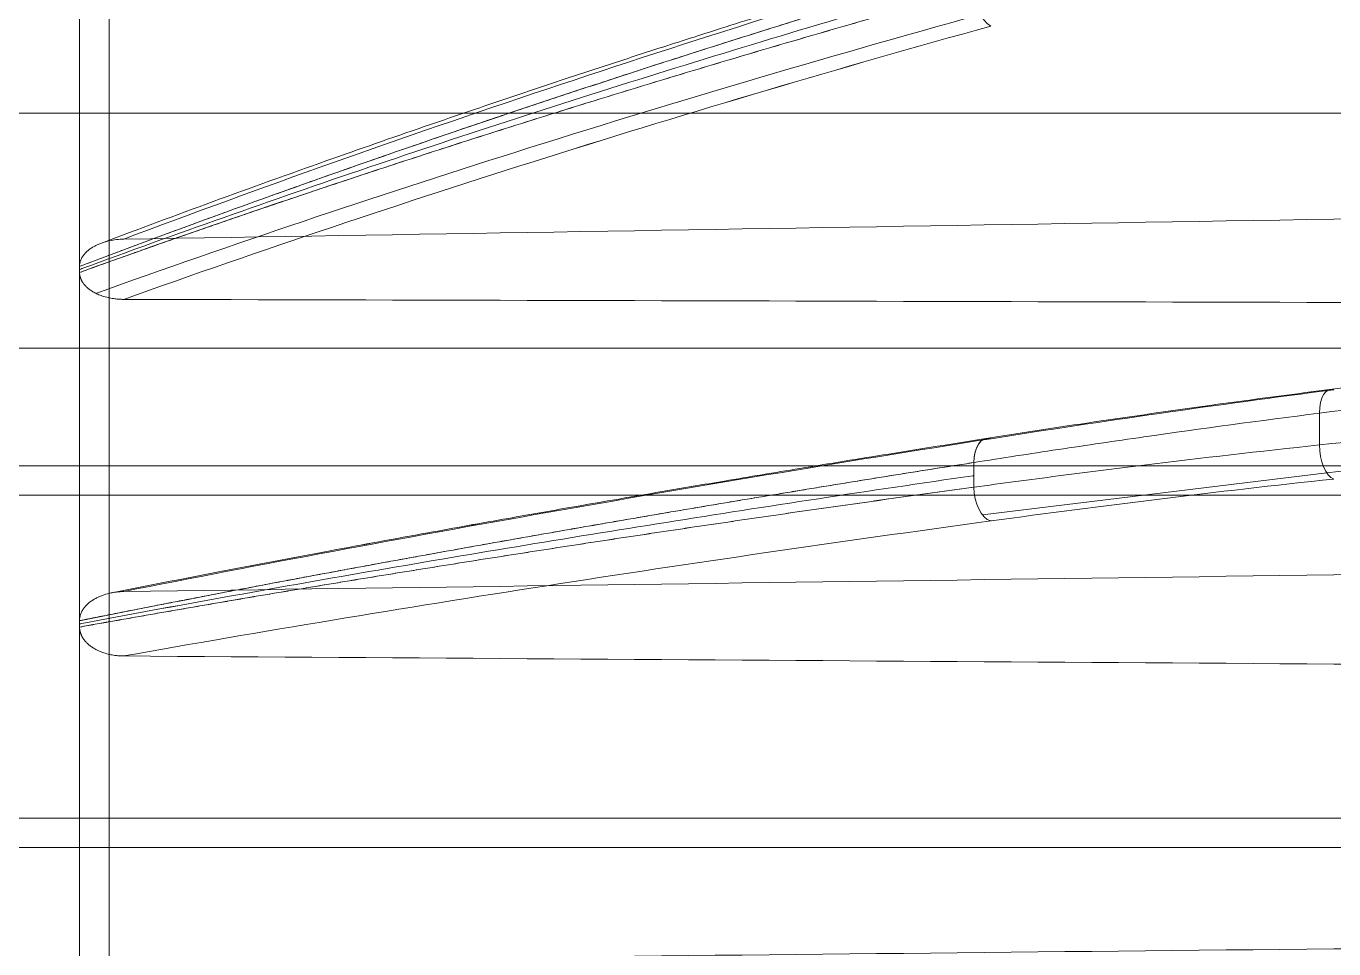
# Model space of a CAD drawing. Header units: millimetres. Extents: x 261 to 3841, y 268 to 4746.
# Drawn here: x 685.19 to 707.44, y 476.97 to 492.67 of the extents above; entities that cross this region are included whole.
import ezdxf
from ezdxf.lldxf.tags import DXFTag

# ---------------------------------------------------------------- set-up
doc = ezdxf.new("R2010")
doc.units = ezdxf.units.MM
doc.layers.add('20', color=7, linetype='Continuous', true_color=0xffffff)
doc.layers.add('21', color=7, linetype='Continuous', true_color=0xffffff)
tags = doc.linetypes.add('DASHED', pattern=[25.72, 12.86, -12.86]).pattern_tags.tags
tags[6:7] = [DXFTag(74, 4), DXFTag(75, 0), DXFTag(340, '0'), DXFTag(46, 0.0), DXFTag(50, 0.0), DXFTag(44, 0.0), DXFTag(45, 0.0)]
tags[4:5] = [DXFTag(74, 4), DXFTag(75, 0), DXFTag(340, '0'), DXFTag(46, 0.0), DXFTag(50, 0.0), DXFTag(44, 0.0), DXFTag(45, 0.0)]

msp = doc.modelspace()

# ---------------------------------------------------------------- linework, layer by layer
at = {"layer": '20', "color": 7, "linetype": 'DASHED', "lineweight": 13}
for p, q in [((686.096, 493.979), (686.096, 488.581)), ((686.096, 488.581), (686.096, 488.48)), ((686.096, 488.48), (686.096, 482.552)), ((707.193, 486.085), (707.193, 485.544)), ((707.193, 485.544), (707.193, 486.085)), ((727.951, 485.191), (667.239, 485.191)), ((701.315, 484.825), (701.315, 485.245)), ((707.317, 485.07), (701.461, 484.354)), ((701.461, 484.354), (707.317, 485.07)), ((727.968, 484.691), (667.239, 484.691)), ((686.096, 482.552), (686.096, 482.444)), ((686.096, 482.444), (686.096, 476.245)), ((667.239, 479.191), (727.951, 479.191)), ((667.239, 478.691), (728.052, 478.691))]:
    msp.add_line(p, q, dxfattribs=at)
for centre, major_axis, ratio, start_param, end_param in [((701.605, 493.132), (0.134, -0.484), 0.530279, 4.222224, 5.783071), ((707.442, 485.992), (0.064, -0.498), 0.481142, 2.902157, 4.462436), ((707.442, 485.992), (-0.064, 0.498), 0.481142, 6.04375, 7.604036), ((701.605, 485.158), (-0.078, 0.496), 0.562274, 6.029059, 7.589866), ((701.605, 485.158), (0.078, -0.496), 0.562274, 3.184684, 4.44809), ((707.442, 485.456), (0.054, -0.5), 0.484928, 4.482887, 6.043165), ((701.605, 484.742), (-0.068, 0.498), 0.565831, 1.325883, 2.886688), ((701.605, 484.742), (0.068, -0.498), 0.565831, 4.467657, 6.028507)]:
    msp.add_ellipse(centre, major_axis=major_axis, ratio=ratio, start_param=start_param, end_param=end_param, dxfattribs=at)
for points, knots in [([(701.468, 494.004), (700.914, 493.84), (699.854, 493.522), (698.372, 493.065), (697.087, 492.66), (696.026, 492.32), (695.158, 492.037), (694.284, 491.749), (693.232, 491.397), (691.859, 490.93), (690.201, 490.35), (688.366, 489.691), (687.1, 489.218), (686.472, 488.98)], [0, 0, 0, 0, 0.105716, 0.203438, 0.287074, 0.356625, 0.412092, 0.458552, 0.530265, 0.622349, 0.734805, 0.867635, 1, 1, 1, 1]), ([(686.096, 488.583), (686.146, 488.602), (686.246, 488.64), (686.397, 488.697), (686.548, 488.754), (686.699, 488.811), (686.85, 488.867), (687.001, 488.924), (687.153, 488.981), (687.305, 489.037), (687.457, 489.093), (687.609, 489.15), (687.761, 489.206), (687.914, 489.262), (688.066, 489.318), (688.219, 489.374), (688.372, 489.43), (688.525, 489.486), (688.679, 489.542), (688.832, 489.597), (688.986, 489.653), (689.14, 489.708), (689.294, 489.764), (689.448, 489.819), (689.603, 489.874), (689.757, 489.93), (689.912, 489.985), (690.067, 490.04), (690.222, 490.095), (690.378, 490.149), (690.533, 490.204), (690.689, 490.259), (690.844, 490.313), (691, 490.368), (691.157, 490.422), (691.313, 490.477), (691.469, 490.531), (691.626, 490.585), (691.783, 490.639), (691.94, 490.693), (692.097, 490.747), (692.254, 490.801), (692.412, 490.855), (692.569, 490.909), (692.727, 490.963), (692.885, 491.016), (693.043, 491.07), (693.201, 491.123), (693.36, 491.176), (693.518, 491.23), (693.677, 491.283), (693.836, 491.336), (693.995, 491.389), (694.154, 491.442), (694.314, 491.495), (694.473, 491.547), (694.633, 491.6), (694.793, 491.653), (694.953, 491.705), (695.113, 491.758), (695.274, 491.81), (695.434, 491.862), (695.595, 491.914), (695.755, 491.967), (695.916, 492.019), (696.078, 492.071), (696.239, 492.122), (696.4, 492.174), (696.562, 492.226), (696.724, 492.278), (696.886, 492.329), (697.048, 492.381), (697.21, 492.432), (697.372, 492.483), (697.535, 492.535), (697.697, 492.586), (697.86, 492.637), (698.023, 492.688), (698.186, 492.739), (698.35, 492.789), (698.513, 492.84), (698.677, 492.891), (698.841, 492.941), (699.004, 492.992), (699.168, 493.042), (699.333, 493.093), (699.497, 493.143), (699.662, 493.193), (699.826, 493.243), (699.991, 493.293), (700.156, 493.343), (700.321, 493.393), (700.486, 493.442), (700.652, 493.492), (700.818, 493.542), (700.983, 493.591), (701.149, 493.64), (701.26, 493.673), (701.315, 493.69)], [0, 0, 0, 0, 0.010419, 0.020837, 0.031255, 0.041674, 0.052092, 0.06251, 0.072928, 0.083346, 0.093764, 0.104182, 0.1146, 0.125017, 0.135435, 0.145853, 0.15627, 0.166688, 0.177105, 0.187522, 0.19794, 0.208357, 0.218774, 0.229191, 0.239608, 0.250025, 0.260442, 0.270859, 0.281276, 0.291693, 0.30211, 0.312527, 0.322943, 0.33336, 0.343777, 0.354193, 0.36461, 0.375027, 0.385443, 0.39586, 0.406276, 0.416692, 0.427109, 0.437525, 0.447942, 0.458358, 0.468774, 0.479191, 0.489607, 0.500023, 0.510439, 0.520855, 0.531272, 0.541688, 0.552104, 0.56252, 0.572936, 0.583352, 0.593768, 0.604185, 0.614601, 0.625017, 0.635433, 0.645849, 0.656265, 0.666681, 0.677098, 0.687514, 0.69793, 0.708346, 0.718762, 0.729179, 0.739595, 0.750011, 0.760427, 0.770844, 0.78126, 0.791676, 0.802092, 0.812508, 0.822925, 0.833341, 0.843757, 0.854173, 0.864589, 0.875005, 0.885421, 0.895837, 0.906253, 0.916669, 0.927085, 0.937502, 0.947918, 0.958334, 0.96875, 0.979167, 0.989583, 1, 1, 1, 1]), ([(701.315, 493.69), (699.986, 493.296), (698.672, 492.893), (696.073, 492.073), (694.788, 491.655), (692.249, 490.803), (690.995, 490.37), (688.52, 489.488), (687.299, 489.039), (686.096, 488.582)], [0, 0, 0, 0, 0.25, 0.25, 0.5, 0.5, 0.75, 0.75, 1, 1, 1, 1]), ([(701.315, 493.47), (701.31, 493.468), (701.305, 493.467), (700.416, 493.214), (699.539, 492.959), (696.929, 492.181), (695.215, 491.649), (691.842, 490.555), (690.183, 489.994), (687.741, 489.131), (686.935, 488.84), (686.123, 488.54), (686.109, 488.535), (686.096, 488.53)], [0, 0, 0, 0, 0.000996, 0.000996, 0.167026, 0.167026, 0.499087, 0.499087, 0.831149, 0.831149, 0.997179, 0.997179, 1, 1, 1, 1]), ([(701.315, 493.47), (701.31, 493.468), (701.305, 493.467), (700.416, 493.214), (699.539, 492.959), (696.929, 492.181), (695.215, 491.649), (691.842, 490.555), (690.183, 489.994), (687.741, 489.131), (686.935, 488.84), (686.123, 488.54), (686.109, 488.535), (686.096, 488.53)], [0, 0, 0, 0, 0.000996, 0.000996, 0.167026, 0.167026, 0.499088, 0.499088, 0.831149, 0.831149, 0.99718, 0.99718, 1, 1, 1, 1]), ([(701.315, 493.297), (699.986, 492.929), (698.672, 492.552), (696.073, 491.781), (694.788, 491.388), (692.249, 490.585), (690.995, 490.176), (688.52, 489.341), (687.299, 488.915), (686.096, 488.481)], [0, 0, 0, 0, 0.25, 0.25, 0.5, 0.5, 0.75, 0.75, 1, 1, 1, 1]), ([(686.096, 488.48), (686.146, 488.498), (686.246, 488.534), (686.397, 488.589), (686.548, 488.643), (686.699, 488.697), (686.85, 488.75), (687.001, 488.804), (687.153, 488.858), (687.305, 488.911), (687.457, 488.965), (687.609, 489.018), (687.761, 489.072), (687.914, 489.125), (688.066, 489.178), (688.219, 489.231), (688.372, 489.284), (688.525, 489.337), (688.679, 489.39), (688.832, 489.443), (688.986, 489.495), (689.14, 489.548), (689.294, 489.6), (689.448, 489.653), (689.603, 489.705), (689.757, 489.757), (689.912, 489.81), (690.067, 489.862), (690.222, 489.914), (690.378, 489.966), (690.533, 490.017), (690.689, 490.069), (690.844, 490.121), (691, 490.172), (691.157, 490.224), (691.313, 490.275), (691.469, 490.326), (691.626, 490.378), (691.783, 490.429), (691.94, 490.48), (692.097, 490.531), (692.254, 490.582), (692.412, 490.633), (692.569, 490.683), (692.727, 490.734), (692.885, 490.784), (693.043, 490.835), (693.201, 490.885), (693.36, 490.936), (693.518, 490.986), (693.677, 491.036), (693.836, 491.086), (693.995, 491.136), (694.154, 491.186), (694.314, 491.236), (694.473, 491.285), (694.633, 491.335), (694.793, 491.385), (694.953, 491.434), (695.113, 491.483), (695.274, 491.533), (695.434, 491.582), (695.595, 491.631), (695.755, 491.68), (695.916, 491.729), (696.078, 491.778), (696.239, 491.827), (696.4, 491.876), (696.562, 491.924), (696.724, 491.973), (696.886, 492.021), (697.048, 492.07), (697.21, 492.118), (697.372, 492.166), (697.535, 492.214), (697.697, 492.262), (697.86, 492.31), (698.023, 492.358), (698.186, 492.406), (698.35, 492.454), (698.513, 492.501), (698.677, 492.549), (698.841, 492.596), (699.004, 492.643), (699.168, 492.691), (699.333, 492.738), (699.497, 492.785), (699.662, 492.832), (699.826, 492.879), (699.991, 492.926), (700.156, 492.972), (700.321, 493.019), (700.486, 493.066), (700.652, 493.112), (700.818, 493.159), (700.983, 493.205), (701.149, 493.251), (701.26, 493.282), (701.315, 493.297)], [0, 0, 0, 0, 0.010419, 0.020837, 0.031255, 0.041674, 0.052092, 0.06251, 0.072928, 0.083346, 0.093764, 0.104182, 0.1146, 0.125017, 0.135435, 0.145853, 0.15627, 0.166688, 0.177105, 0.187522, 0.19794, 0.208357, 0.218774, 0.229191, 0.239608, 0.250025, 0.260442, 0.270859, 0.281276, 0.291693, 0.30211, 0.312527, 0.322943, 0.33336, 0.343777, 0.354193, 0.36461, 0.375027, 0.385443, 0.39586, 0.406276, 0.416692, 0.427109, 0.437525, 0.447942, 0.458358, 0.468774, 0.479191, 0.489607, 0.500023, 0.510439, 0.520855, 0.531272, 0.541688, 0.552104, 0.56252, 0.572936, 0.583352, 0.593768, 0.604185, 0.614601, 0.625017, 0.635433, 0.645849, 0.656265, 0.666681, 0.677098, 0.687514, 0.69793, 0.708346, 0.718762, 0.729179, 0.739595, 0.750011, 0.760427, 0.770844, 0.78126, 0.791676, 0.802092, 0.812508, 0.822925, 0.833341, 0.843757, 0.854173, 0.864589, 0.875005, 0.885421, 0.895837, 0.906253, 0.916669, 0.927085, 0.937502, 0.947918, 0.958334, 0.96875, 0.979167, 0.989583, 1, 1, 1, 1]), ([(701.425, 492.871), (698.728, 492.124), (696.091, 491.343), (691.076, 489.757), (688.693, 488.957), (686.375, 488.125)], [0, 0, 0, 0, 0.513243, 0.513243, 1, 1, 1, 1]), ([(686.096, 488.581), (686.096, 488.601), (686.098, 488.62), (686.105, 488.657), (686.111, 488.676), (686.126, 488.711), (686.135, 488.728), (686.155, 488.762), (686.167, 488.778), (686.205, 488.823), (686.235, 488.85), (686.275, 488.88), (686.283, 488.886), (686.3, 488.897), (686.309, 488.903), (686.335, 488.919), (686.37, 488.938), (686.407, 488.955), (686.445, 488.971), (686.464, 488.979), (686.523, 488.999), (686.562, 489.01), (686.642, 489.028), (686.683, 489.034), (686.764, 489.044), (686.806, 489.046), (686.847, 489.047)], [0, 0, 0, 0, 0.0625, 0.0625, 0.125, 0.125, 0.1875, 0.1875, 0.25, 0.25, 0.375, 0.375, 0.40625, 0.40625, 0.4375, 0.4375, 0.5, 0.5625, 0.5625, 0.625, 0.625, 0.75, 0.75, 0.875, 0.875, 1, 1, 1, 1]), ([(736.323, 488.78), (735.542, 488.756), (733.994, 488.703), (731.765, 488.608), (729.721, 488.5), (727.932, 488.385), (726.389, 488.274), (725.08, 488.175), (723.95, 488.09), (722.783, 488.004), (721.406, 487.903), (719.703, 487.769), (717.722, 487.601), (715.472, 487.394), (712.965, 487.143), (710.219, 486.842), (708.34, 486.613), (707.366, 486.488)], [0, 0, 0, 0, 0.076658, 0.152389, 0.22034, 0.28053, 0.332969, 0.377653, 0.414573, 0.448709, 0.496908, 0.555285, 0.623851, 0.702606, 0.791551, 0.890682, 1, 1, 1, 1]), ([(736.323, 488.78), (735.542, 488.756), (733.993, 488.703), (731.765, 488.608), (729.721, 488.5), (727.932, 488.385), (726.389, 488.274), (725.08, 488.175), (723.95, 488.09), (722.783, 488.004), (721.406, 487.903), (719.703, 487.769), (717.722, 487.601), (715.471, 487.394), (712.965, 487.143), (710.218, 486.842), (708.339, 486.613), (707.366, 486.488)], [0, 0, 0, 0, 0.076656, 0.152387, 0.22034, 0.28053, 0.332969, 0.377653, 0.414573, 0.448708, 0.496907, 0.555285, 0.623851, 0.702606, 0.791551, 0.890682, 1, 1, 1, 1]), ([(686.847, 488.022), (686.839, 488.022), (686.822, 488.023), (686.795, 488.024), (686.764, 488.025), (686.731, 488.028), (686.678, 488.034), (686.62, 488.043), (686.543, 488.061), (686.468, 488.084), (686.39, 488.116), (686.325, 488.15), (686.272, 488.185), (686.226, 488.222), (686.188, 488.26), (686.164, 488.29), (686.151, 488.309), (686.145, 488.318), (686.14, 488.326), (686.135, 488.334), (686.131, 488.343), (686.127, 488.351), (686.123, 488.36), (686.119, 488.368), (686.116, 488.377), (686.112, 488.386), (686.11, 488.394), (686.107, 488.403), (686.105, 488.411), (686.103, 488.42), (686.101, 488.429), (686.099, 488.437), (686.098, 488.446), (686.097, 488.454), (686.096, 488.463), (686.096, 488.471), (686.096, 488.477), (686.096, 488.48)], [0, 0, 0, 0, 0.0244, 0.051848, 0.08239, 0.116073, 0.152943, 0.242742, 0.294921, 0.393982, 0.48056, 0.554233, 0.618544, 0.679413, 0.736875, 0.791002, 0.801697, 0.812307, 0.822833, 0.833277, 0.84364, 0.853924, 0.86413, 0.874261, 0.884318, 0.894303, 0.904218, 0.914064, 0.923845, 0.933562, 0.943217, 0.952814, 0.962354, 0.971839, 0.981274, 0.99066, 1, 1, 1, 1]), ([(707.193, 486.085), (708.309, 486.229), (709.441, 486.365), (711.164, 486.561), (711.741, 486.625), (712.904, 486.749), (713.489, 486.809), (714.665, 486.928), (715.256, 486.985), (716.444, 487.097), (717.041, 487.152), (718.241, 487.258), (718.844, 487.309), (719.753, 487.384), (720.056, 487.409), (720.665, 487.457), (720.97, 487.48), (721.428, 487.515), (721.581, 487.527), (721.886, 487.55), (722.039, 487.561), (722.498, 487.595), (722.803, 487.618), (723.413, 487.662), (723.717, 487.685), (724.326, 487.73), (724.63, 487.753), (725.239, 487.799), (725.544, 487.822), (726.155, 487.868), (726.461, 487.89), (727.076, 487.934), (727.384, 487.956), (728.002, 487.999), (728.312, 488.019), (728.935, 488.059), (729.247, 488.079), (729.873, 488.116), (730.187, 488.133), (730.817, 488.167), (731.133, 488.183), (731.765, 488.214), (732.081, 488.229), (733.032, 488.271), (733.668, 488.297), (734.94, 488.344), (735.577, 488.366), (736.214, 488.386)], [0, 0, 0, 0, 0.125, 0.125, 0.1875, 0.1875, 0.25, 0.25, 0.3125, 0.3125, 0.375, 0.375, 0.4375, 0.4375, 0.46875, 0.46875, 0.5, 0.5, 0.515625, 0.515625, 0.53125, 0.53125, 0.5625, 0.5625, 0.59375, 0.59375, 0.625, 0.625, 0.65625, 0.65625, 0.6875, 0.6875, 0.71875, 0.71875, 0.75, 0.75, 0.78125, 0.78125, 0.8125, 0.8125, 0.84375, 0.84375, 0.875, 0.875, 0.9375, 0.9375, 1, 1, 1, 1]), ([(736.214, 488.386), (735.577, 488.366), (734.94, 488.344), (733.668, 488.297), (733.032, 488.271), (732.081, 488.229), (731.765, 488.214), (731.133, 488.183), (730.817, 488.167), (730.187, 488.133), (729.873, 488.116), (729.247, 488.079), (728.935, 488.06), (728.312, 488.02), (728.002, 487.999), (727.384, 487.956), (727.076, 487.935), (726.461, 487.89), (726.155, 487.868), (725.544, 487.822), (725.239, 487.799), (724.63, 487.754), (724.326, 487.731), (723.869, 487.696), (723.717, 487.685), (723.413, 487.663), (723.26, 487.651), (722.803, 487.618), (722.498, 487.595), (721.886, 487.55), (721.58, 487.527), (720.97, 487.481), (720.665, 487.457), (720.056, 487.409), (719.753, 487.384), (718.844, 487.309), (718.241, 487.258), (717.041, 487.152), (716.444, 487.097), (715.256, 486.985), (714.665, 486.928), (713.489, 486.81), (712.904, 486.749), (711.741, 486.625), (711.163, 486.561), (709.441, 486.365), (708.309, 486.229), (707.193, 486.085)], [0, 0, 0, 0, 0.0625, 0.0625, 0.125, 0.125, 0.15625, 0.15625, 0.1875, 0.1875, 0.21875, 0.21875, 0.25, 0.25, 0.28125, 0.28125, 0.3125, 0.3125, 0.34375, 0.34375, 0.375, 0.375, 0.40625, 0.40625, 0.421875, 0.421875, 0.4375, 0.4375, 0.46875, 0.46875, 0.5, 0.5, 0.53125, 0.53125, 0.5625, 0.5625, 0.625, 0.625, 0.6875, 0.6875, 0.75, 0.75, 0.8125, 0.8125, 0.875, 0.875, 1, 1, 1, 1]), ([(736.214, 487.25), (735.577, 487.242), (734.94, 487.234), (733.668, 487.213), (733.032, 487.2), (732.081, 487.177), (731.765, 487.169), (731.133, 487.151), (730.817, 487.141), (730.187, 487.12), (729.873, 487.109), (729.247, 487.085), (728.935, 487.072), (728.312, 487.045), (728.002, 487.031), (727.384, 487.001), (727.076, 486.985), (726.461, 486.954), (726.155, 486.937), (725.544, 486.904), (725.239, 486.888), (724.63, 486.854), (724.326, 486.838), (723.869, 486.813), (723.717, 486.805), (723.413, 486.789), (723.26, 486.78), (722.803, 486.756), (722.498, 486.74), (721.886, 486.707), (721.58, 486.691), (720.97, 486.657), (720.665, 486.639), (720.056, 486.603), (719.753, 486.585), (718.844, 486.529), (718.241, 486.49), (717.041, 486.409), (716.444, 486.366), (715.256, 486.279), (714.665, 486.233), (713.489, 486.139), (712.904, 486.091), (711.741, 485.99), (711.163, 485.938), (709.441, 485.778), (708.309, 485.664), (707.193, 485.544)], [0, 0, 0, 0, 0.0625, 0.0625, 0.125, 0.125, 0.15625, 0.15625, 0.1875, 0.1875, 0.21875, 0.21875, 0.25, 0.25, 0.28125, 0.28125, 0.3125, 0.3125, 0.34375, 0.34375, 0.375, 0.375, 0.40625, 0.40625, 0.421875, 0.421875, 0.4375, 0.4375, 0.46875, 0.46875, 0.5, 0.5, 0.53125, 0.53125, 0.5625, 0.5625, 0.625, 0.625, 0.6875, 0.6875, 0.75, 0.75, 0.8125, 0.8125, 0.875, 0.875, 1, 1, 1, 1]), ([(707.193, 485.544), (708.309, 485.664), (709.441, 485.778), (711.164, 485.938), (711.741, 485.99), (712.904, 486.091), (713.489, 486.139), (714.665, 486.233), (715.256, 486.279), (716.444, 486.366), (717.041, 486.409), (718.241, 486.49), (718.844, 486.529), (719.753, 486.585), (720.056, 486.603), (720.665, 486.639), (720.97, 486.657), (721.581, 486.691), (721.886, 486.707), (722.498, 486.74), (722.803, 486.756), (723.413, 486.789), (723.717, 486.805), (724.326, 486.838), (724.63, 486.855), (725.239, 486.888), (725.544, 486.904), (726.155, 486.937), (726.461, 486.954), (727.076, 486.985), (727.384, 487.001), (728.002, 487.031), (728.312, 487.045), (728.935, 487.072), (729.247, 487.085), (729.873, 487.109), (730.187, 487.12), (730.817, 487.141), (731.133, 487.151), (731.765, 487.169), (732.081, 487.177), (733.032, 487.2), (733.668, 487.213), (734.94, 487.234), (735.577, 487.243), (736.214, 487.25)], [0, 0, 0, 0, 0.125, 0.125, 0.1875, 0.1875, 0.25, 0.25, 0.3125, 0.3125, 0.375, 0.375, 0.4375, 0.4375, 0.46875, 0.46875, 0.5, 0.5, 0.53125, 0.53125, 0.5625, 0.5625, 0.59375, 0.59375, 0.625, 0.625, 0.65625, 0.65625, 0.6875, 0.6875, 0.71875, 0.71875, 0.75, 0.75, 0.78125, 0.78125, 0.8125, 0.8125, 0.84375, 0.84375, 0.875, 0.875, 0.9375, 0.9375, 1, 1, 1, 1]), ([(736.294, 486.763), (735.067, 486.749), (733.846, 486.731), (731.346, 486.673), (730.07, 486.633), (727.543, 486.525), (726.292, 486.458), (724.418, 486.355), (723.793, 486.321), (722.541, 486.255), (721.914, 486.222), (720.043, 486.117), (718.806, 486.041), (716.355, 485.874), (715.14, 485.784), (711.679, 485.506), (709.469, 485.301), (707.318, 485.07)], [0, 0, 0, 0, 0.120353, 0.120353, 0.248107, 0.248107, 0.375861, 0.375861, 0.439738, 0.439738, 0.503615, 0.503615, 0.631369, 0.631369, 0.759124, 0.759124, 1, 1, 1, 1]), ([(707.318, 485.07), (709.469, 485.301), (711.678, 485.506), (716.335, 485.88), (718.792, 486.048), (721.911, 486.222), (722.538, 486.254), (723.791, 486.321), (724.416, 486.355), (726.29, 486.458), (727.543, 486.525), (730.072, 486.633), (731.349, 486.673), (733.815, 486.73), (735.001, 486.748), (736.193, 486.762)], [0, 0, 0, 0, 0.241675, 0.241675, 0.498031, 0.498031, 0.562119, 0.562119, 0.626208, 0.626208, 0.754386, 0.754386, 0.882563, 0.882563, 1, 1, 1, 1]), ([(707.366, 486.488), (706.634, 486.394), (705.244, 486.209), (703.285, 485.927), (702.061, 485.739), (701.481, 485.647)], [0, 0, 0, 0, 0.361098, 0.694423, 1, 1, 1, 1]), ([(707.431, 486.483), (706.429, 486.354), (704.453, 486.087), (702.547, 485.798), (701.605, 485.65)], [0, 0, 0, 0, 0.500024, 1, 1, 1, 1]), ([(701.605, 485.65), (702.547, 485.798), (704.453, 486.087), (706.429, 486.354), (707.431, 486.483)], [0, 0, 0, 0, 0.499977, 1, 1, 1, 1]), ([(701.32, 485.246), (701.555, 485.283), (701.791, 485.32), (702.267, 485.394), (702.506, 485.43), (703.229, 485.539), (703.715, 485.611), (705.186, 485.821), (706.182, 485.956), (707.193, 486.085)], [0, 0, 0, 0, 0.124234, 0.124234, 0.249343, 0.249343, 0.499562, 0.499562, 1, 1, 1, 1]), ([(707.193, 486.085), (706.182, 485.956), (705.186, 485.821), (703.715, 485.611), (703.229, 485.539), (702.506, 485.43), (702.267, 485.394), (701.791, 485.32), (701.555, 485.283), (701.32, 485.246)], [0, 0, 0, 0, 0.500438, 0.500438, 0.750657, 0.750657, 0.875766, 0.875766, 1, 1, 1, 1]), ([(701.515, 485.652), (700.962, 485.565), (699.903, 485.397), (698.422, 485.156), (697.139, 484.942), (696.078, 484.763), (695.212, 484.614), (694.339, 484.462), (693.287, 484.277), (691.917, 484.03), (690.26, 483.726), (688.456, 483.384), (687.219, 483.142), (686.62, 483.022)], [0, 0, 0, 0, 0.106335, 0.204629, 0.288755, 0.358713, 0.414503, 0.461235, 0.533366, 0.625986, 0.739094, 0.87269, 1, 1, 1, 1]), ([(701.515, 485.652), (700.962, 485.565), (699.903, 485.397), (698.423, 485.156), (697.139, 484.942), (696.078, 484.763), (695.212, 484.614), (694.339, 484.462), (693.287, 484.277), (691.917, 484.031), (690.26, 483.726), (688.457, 483.385), (687.22, 483.142), (686.621, 483.022)], [0, 0, 0, 0, 0.106344, 0.204646, 0.288778, 0.358742, 0.414538, 0.461274, 0.533411, 0.62604, 0.739158, 0.872766, 1, 1, 1, 1]), ([(707.193, 485.544), (706.182, 485.435), (705.186, 485.321), (703.715, 485.141), (703.229, 485.08), (702.506, 484.985), (702.267, 484.954), (701.791, 484.89), (701.555, 484.858), (701.32, 484.826)], [0, 0, 0, 0, 0.500438, 0.500438, 0.750657, 0.750657, 0.875766, 0.875766, 1, 1, 1, 1]), ([(701.32, 484.826), (701.555, 484.858), (701.791, 484.89), (702.267, 484.954), (702.506, 484.985), (703.229, 485.079), (703.715, 485.141), (705.186, 485.321), (706.182, 485.435), (707.193, 485.544)], [0, 0, 0, 0, 0.124234, 0.124234, 0.249343, 0.249343, 0.499562, 0.499562, 1, 1, 1, 1]), ([(686.096, 482.554), (686.146, 482.564), (686.246, 482.584), (686.397, 482.614), (686.548, 482.644), (686.699, 482.673), (686.85, 482.703), (687.001, 482.733), (687.153, 482.763), (687.305, 482.792), (687.457, 482.822), (687.609, 482.852), (687.761, 482.881), (687.914, 482.911), (688.066, 482.94), (688.219, 482.97), (688.372, 482.999), (688.525, 483.028), (688.679, 483.058), (688.832, 483.087), (688.986, 483.116), (689.14, 483.145), (689.294, 483.174), (689.448, 483.204), (689.603, 483.233), (689.757, 483.262), (689.912, 483.291), (690.067, 483.32), (690.222, 483.348), (690.378, 483.377), (690.533, 483.406), (690.689, 483.435), (690.844, 483.464), (691, 483.492), (691.157, 483.521), (691.313, 483.55), (691.469, 483.578), (691.626, 483.607), (691.783, 483.635), (691.94, 483.664), (692.097, 483.692), (692.254, 483.721), (692.412, 483.749), (692.569, 483.777), (692.727, 483.805), (692.885, 483.834), (693.043, 483.862), (693.201, 483.89), (693.36, 483.918), (693.518, 483.946), (693.677, 483.974), (693.836, 484.002), (693.995, 484.03), (694.154, 484.058), (694.314, 484.086), (694.473, 484.114), (694.633, 484.142), (694.793, 484.169), (694.953, 484.197), (695.113, 484.225), (695.274, 484.252), (695.434, 484.28), (695.595, 484.307), (695.755, 484.335), (695.916, 484.362), (696.078, 484.39), (696.239, 484.417), (696.4, 484.444), (696.562, 484.472), (696.724, 484.499), (696.886, 484.526), (697.048, 484.553), (697.21, 484.581), (697.372, 484.608), (697.535, 484.635), (697.697, 484.662), (697.86, 484.689), (698.023, 484.716), (698.186, 484.743), (698.35, 484.769), (698.513, 484.796), (698.677, 484.823), (698.841, 484.85), (699.004, 484.876), (699.168, 484.903), (699.333, 484.93), (699.497, 484.956), (699.662, 484.983), (699.826, 485.009), (699.991, 485.036), (700.156, 485.062), (700.321, 485.088), (700.486, 485.115), (700.652, 485.141), (700.818, 485.167), (700.983, 485.193), (701.148, 485.219), (701.257, 485.236), (701.31, 485.245)], [0, 0, 0, 0, 0.010422, 0.020843, 0.031265, 0.041687, 0.052108, 0.062529, 0.072951, 0.083372, 0.093793, 0.104214, 0.114635, 0.125056, 0.135477, 0.145898, 0.156319, 0.16674, 0.17716, 0.187581, 0.198001, 0.208422, 0.218842, 0.229263, 0.239683, 0.250103, 0.260524, 0.270944, 0.281364, 0.291784, 0.302204, 0.312624, 0.323044, 0.333464, 0.343884, 0.354304, 0.364724, 0.375144, 0.385564, 0.395983, 0.406403, 0.416823, 0.427242, 0.437662, 0.448082, 0.458501, 0.468921, 0.47934, 0.48976, 0.500179, 0.510599, 0.521018, 0.531438, 0.541857, 0.552276, 0.562696, 0.573115, 0.583535, 0.593954, 0.604373, 0.614793, 0.625212, 0.635632, 0.646051, 0.65647, 0.66689, 0.677309, 0.687729, 0.698148, 0.708568, 0.718987, 0.729407, 0.739826, 0.750246, 0.760665, 0.771085, 0.781504, 0.791923, 0.802343, 0.812762, 0.823182, 0.833601, 0.844021, 0.85444, 0.864859, 0.875279, 0.885698, 0.896117, 0.906536, 0.916956, 0.927375, 0.937795, 0.948214, 0.958634, 0.969053, 0.979473, 0.989893, 1, 1, 1, 1]), ([(701.31, 485.245), (699.983, 485.036), (698.67, 484.824), (696.073, 484.391), (694.788, 484.17), (692.249, 483.721), (690.995, 483.493), (688.52, 483.029), (687.299, 482.793), (686.096, 482.552)], [0, 0, 0, 0, 0.249766, 0.249766, 0.499844, 0.499844, 0.749922, 0.749922, 1, 1, 1, 1]), ([(701.315, 485.023), (701.31, 485.023), (701.305, 485.022), (700.416, 484.892), (699.539, 484.762), (696.929, 484.365), (695.215, 484.092), (691.842, 483.533), (690.183, 483.246), (687.741, 482.805), (686.935, 482.656), (686.123, 482.503), (686.109, 482.501), (686.096, 482.498)], [0, 0, 0, 0, 0.000995, 0.000995, 0.167026, 0.167026, 0.499087, 0.499087, 0.831149, 0.831149, 0.997179, 0.997179, 1, 1, 1, 1]), ([(686.096, 482.498), (686.109, 482.501), (686.123, 482.503), (686.935, 482.657), (687.741, 482.805), (690.183, 483.246), (691.842, 483.533), (695.215, 484.092), (696.929, 484.365), (699.539, 484.762), (700.416, 484.892), (701.305, 485.022), (701.31, 485.023), (701.315, 485.023)], [0, 0, 0, 0, 0.002821, 0.002821, 0.168852, 0.168852, 0.500913, 0.500913, 0.832975, 0.832975, 0.999005, 0.999005, 1, 1, 1, 1]), ([(701.605, 484.251), (702.547, 484.38), (704.453, 484.629), (706.429, 484.856), (707.431, 484.964)], [0, 0, 0, 0, 0.499976, 1, 1, 1, 1]), ([(707.431, 484.964), (706.429, 484.856), (704.453, 484.629), (702.547, 484.38), (701.605, 484.251)], [0, 0, 0, 0, 0.500023, 1, 1, 1, 1]), ([(701.31, 484.824), (699.983, 484.643), (698.67, 484.458), (696.073, 484.078), (694.788, 483.884), (692.249, 483.487), (690.995, 483.285), (688.52, 482.872), (687.299, 482.661), (686.096, 482.445)], [0, 0, 0, 0, 0.249766, 0.249766, 0.499844, 0.499844, 0.749922, 0.749922, 1, 1, 1, 1]), ([(686.096, 482.444), (686.146, 482.453), (686.246, 482.471), (686.397, 482.498), (686.548, 482.525), (686.699, 482.551), (686.85, 482.578), (687.001, 482.605), (687.153, 482.631), (687.305, 482.658), (687.457, 482.685), (687.609, 482.711), (687.761, 482.737), (687.914, 482.764), (688.066, 482.79), (688.219, 482.817), (688.372, 482.843), (688.525, 482.869), (688.679, 482.895), (688.832, 482.921), (688.986, 482.948), (689.14, 482.974), (689.294, 483), (689.448, 483.026), (689.603, 483.051), (689.757, 483.077), (689.912, 483.103), (690.067, 483.129), (690.222, 483.155), (690.378, 483.18), (690.533, 483.206), (690.689, 483.232), (690.844, 483.257), (691, 483.283), (691.157, 483.308), (691.313, 483.334), (691.469, 483.359), (691.626, 483.384), (691.783, 483.41), (691.94, 483.435), (692.097, 483.46), (692.254, 483.485), (692.412, 483.511), (692.569, 483.536), (692.727, 483.561), (692.885, 483.586), (693.043, 483.611), (693.201, 483.636), (693.36, 483.66), (693.518, 483.685), (693.677, 483.71), (693.836, 483.735), (693.995, 483.759), (694.154, 483.784), (694.314, 483.809), (694.473, 483.833), (694.633, 483.858), (694.793, 483.882), (694.953, 483.907), (695.113, 483.931), (695.274, 483.955), (695.434, 483.98), (695.595, 484.004), (695.755, 484.028), (695.916, 484.052), (696.078, 484.077), (696.239, 484.101), (696.4, 484.125), (696.562, 484.149), (696.724, 484.173), (696.886, 484.197), (697.048, 484.22), (697.21, 484.244), (697.372, 484.268), (697.535, 484.292), (697.697, 484.315), (697.86, 484.339), (698.023, 484.363), (698.186, 484.386), (698.35, 484.41), (698.513, 484.433), (698.677, 484.457), (698.841, 484.48), (699.004, 484.503), (699.168, 484.527), (699.333, 484.55), (699.497, 484.573), (699.662, 484.596), (699.826, 484.619), (699.991, 484.642), (700.156, 484.665), (700.321, 484.688), (700.486, 484.711), (700.652, 484.734), (700.818, 484.757), (700.983, 484.78), (701.148, 484.802), (701.257, 484.817), (701.31, 484.824)], [0, 0, 0, 0, 0.010422, 0.020844, 0.031265, 0.041687, 0.052108, 0.06253, 0.072951, 0.083372, 0.093793, 0.104214, 0.114636, 0.125057, 0.135477, 0.145898, 0.156319, 0.16674, 0.177161, 0.187581, 0.198002, 0.208422, 0.218843, 0.229263, 0.239683, 0.250104, 0.260524, 0.270944, 0.281364, 0.291784, 0.302205, 0.312625, 0.323045, 0.333465, 0.343885, 0.354304, 0.364724, 0.375144, 0.385564, 0.395984, 0.406403, 0.416823, 0.427243, 0.437662, 0.448082, 0.458502, 0.468921, 0.479341, 0.48976, 0.50018, 0.510599, 0.521019, 0.531438, 0.541857, 0.552277, 0.562696, 0.573116, 0.583535, 0.593954, 0.604374, 0.614793, 0.625212, 0.635632, 0.646051, 0.656471, 0.66689, 0.677309, 0.687729, 0.698148, 0.708568, 0.718987, 0.729407, 0.739826, 0.750246, 0.760665, 0.771085, 0.781504, 0.791924, 0.802343, 0.812763, 0.823182, 0.833601, 0.844021, 0.85444, 0.864859, 0.875279, 0.885698, 0.896117, 0.906537, 0.916956, 0.927375, 0.937795, 0.948214, 0.958634, 0.969053, 0.979473, 0.989893, 1, 1, 1, 1]), ([(686.096, 482.552), (686.096, 482.573), (686.098, 482.593), (686.105, 482.633), (686.111, 482.653), (686.126, 482.691), (686.135, 482.71), (686.155, 482.745), (686.167, 482.762), (686.205, 482.811), (686.235, 482.839), (686.275, 482.872), (686.283, 482.878), (686.3, 482.89), (686.309, 482.896), (686.335, 482.913), (686.37, 482.934), (686.407, 482.952), (686.445, 482.969), (686.464, 482.977), (686.523, 482.999), (686.562, 483.01), (686.642, 483.029), (686.683, 483.036), (686.764, 483.046), (686.806, 483.049), (686.847, 483.049)], [0, 0, 0, 0, 0.0625, 0.0625, 0.125, 0.125, 0.1875, 0.1875, 0.25, 0.25, 0.375, 0.375, 0.40625, 0.40625, 0.4375, 0.4375, 0.5, 0.5625, 0.5625, 0.625, 0.625, 0.75, 0.75, 0.875, 0.875, 1, 1, 1, 1]), ([(686.847, 481.952), (686.839, 481.952), (686.822, 481.952), (686.795, 481.953), (686.764, 481.955), (686.731, 481.958), (686.678, 481.965), (686.62, 481.975), (686.543, 481.994), (686.468, 482.019), (686.39, 482.054), (686.325, 482.09), (686.272, 482.128), (686.226, 482.167), (686.188, 482.208), (686.164, 482.24), (686.151, 482.261), (686.145, 482.27), (686.14, 482.279), (686.135, 482.288), (686.131, 482.297), (686.127, 482.306), (686.123, 482.315), (686.119, 482.324), (686.116, 482.333), (686.112, 482.343), (686.11, 482.352), (686.107, 482.361), (686.105, 482.37), (686.103, 482.379), (686.101, 482.389), (686.099, 482.398), (686.098, 482.407), (686.097, 482.416), (686.096, 482.425), (686.096, 482.435), (686.096, 482.441), (686.096, 482.444)], [0, 0, 0, 0, 0.024397, 0.051844, 0.082386, 0.116071, 0.152945, 0.242733, 0.294925, 0.393987, 0.480564, 0.554237, 0.618549, 0.67942, 0.736882, 0.791009, 0.801702, 0.81231, 0.822835, 0.833277, 0.843639, 0.853922, 0.864128, 0.874258, 0.884314, 0.894299, 0.904213, 0.91406, 0.92384, 0.933557, 0.943213, 0.95281, 0.96235, 0.971837, 0.981272, 0.990659, 1, 1, 1, 1]), ([(707.436, 476.967), (708.547, 476.979), (709.675, 476.99), (711.391, 477.008), (711.967, 477.014), (713.126, 477.027), (713.709, 477.033), (714.881, 477.045), (715.471, 477.051), (716.655, 477.064), (717.25, 477.07), (718.447, 477.082), (719.048, 477.089), (720.255, 477.101), (720.862, 477.108), (721.775, 477.117), (722.08, 477.12), (722.692, 477.127), (722.998, 477.13), (723.458, 477.135), (723.611, 477.136), (723.917, 477.14), (724.07, 477.141), (724.529, 477.146), (724.835, 477.149), (725.751, 477.159), (726.362, 477.165), (727.28, 477.175), (727.587, 477.178), (728.202, 477.184), (728.509, 477.188), (729.127, 477.194), (729.437, 477.197), (730.058, 477.204), (730.369, 477.207), (731.306, 477.217), (731.933, 477.224), (733.193, 477.237), (733.825, 477.243), (735.092, 477.257), (735.726, 477.263), (736.362, 477.27)], [0, 0, 0, 0, 0.125, 0.125, 0.1875, 0.1875, 0.25, 0.25, 0.3125, 0.3125, 0.375, 0.375, 0.4375, 0.4375, 0.5, 0.5, 0.53125, 0.53125, 0.5625, 0.5625, 0.578125, 0.578125, 0.59375, 0.59375, 0.625, 0.625, 0.6875, 0.6875, 0.71875, 0.71875, 0.75, 0.75, 0.78125, 0.78125, 0.8125, 0.8125, 0.875, 0.875, 0.9375, 0.9375, 1, 1, 1, 1])]:
    msp.add_open_spline(points, degree=3, knots=knots, dxfattribs=at)
for points in [[(686.847, 489.047), (689.183, 489.928), (693.991, 491.63), (699.027, 493.217), (701.6, 493.98)], [(686.847, 488.022), (689.183, 488.858), (693.991, 490.468), (699.027, 491.96), (701.6, 492.673)], [(701.6, 492.673), (699.027, 491.959), (693.991, 490.468), (689.183, 488.858), (686.847, 488.022)], [(716.129, 489.532), (706.368, 489.371), (696.608, 489.209), (686.847, 489.047)], [(716.13, 487.947), (706.369, 487.973), (696.608, 487.998), (686.847, 488.022)], [(686.847, 483.049), (689.183, 483.512), (693.991, 484.408), (699.027, 485.246), (701.6, 485.65)], [(701.6, 484.25), (699.027, 483.899), (693.991, 483.164), (689.183, 482.367), (686.847, 481.952)], [(716.129, 483.454), (706.368, 483.319), (696.608, 483.184), (686.847, 483.049)], [(716.13, 481.757), (706.369, 481.822), (696.608, 481.887), (686.847, 481.952)], [(716.129, 477.058), (706.368, 476.956), (696.608, 476.854), (686.847, 476.751)]]:
    msp.add_open_spline(points, degree=3, dxfattribs=at)
at = {"layer": '21', "color": 7, "linetype": 'DASHED', "lineweight": 13}
for p, q in [((686.096, 506.532), (686.096, 445.849)), ((686.598, 447.119), (686.598, 505.262)), ((661.239, 491.191), (713.588, 491.191)), ((713.588, 487.191), (661.239, 487.191))]:
    msp.add_line(p, q, dxfattribs=at)

doc.saveas('drawing.dxf')
